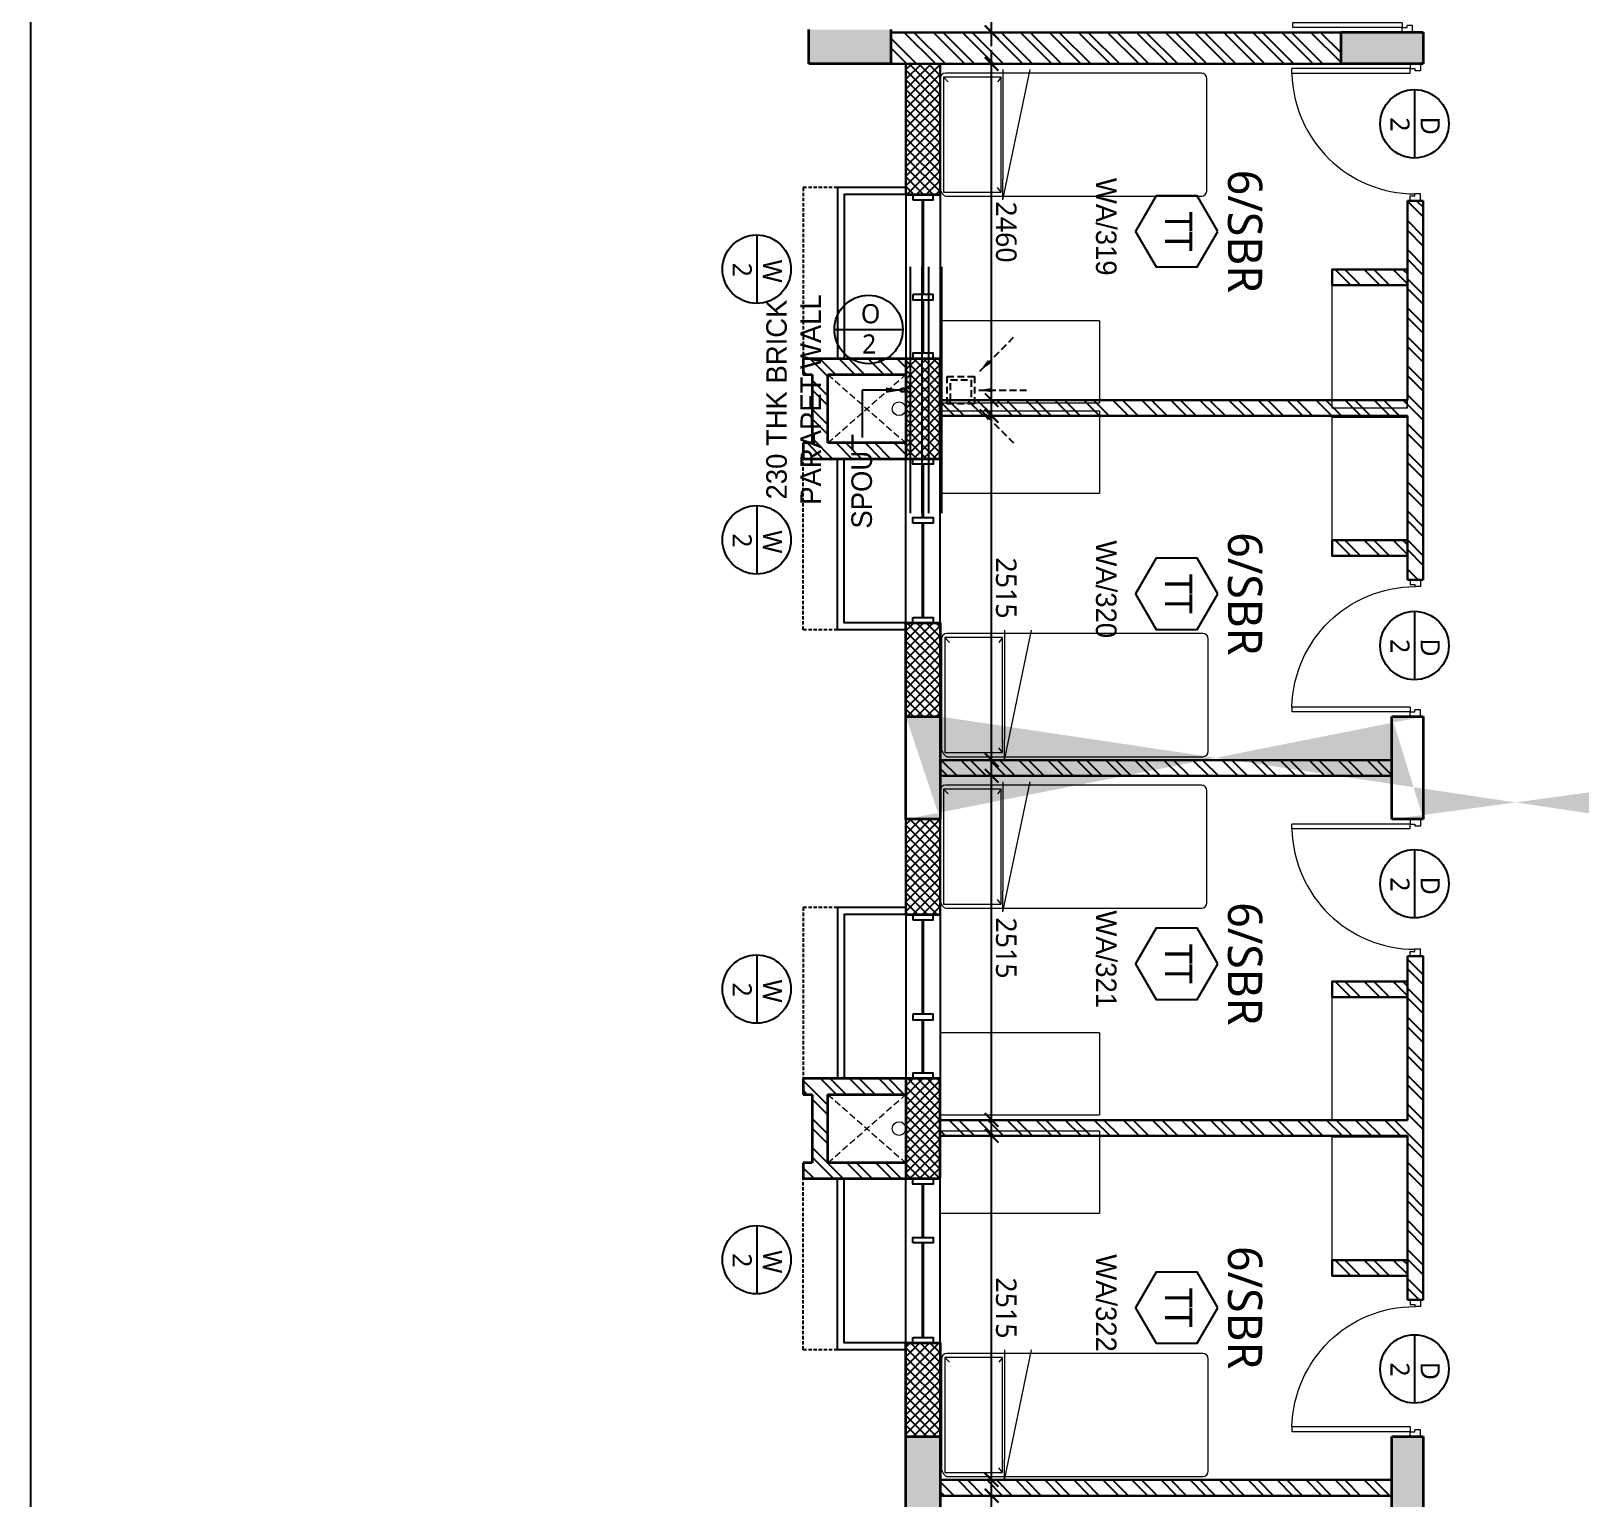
# Model space of a CAD drawing. Header units: millimetres. Extents: x -1127141 to 1597693, y -1835560 to -399335.
# Drawn here: x 1335611 to 1346928, y -528821 to -518102 of the extents above; entities that cross this region are included whole.
import ezdxf
from ezdxf.enums import TextEntityAlignment as Align

# ---------------------------------------------------------------- set-up
doc = ezdxf.new("R2010")
doc.units = ezdxf.units.MM
doc.header["$MEASUREMENT"] = 0
doc.header["$PDMODE"] = 67
for name, pattern in [('DASHED2', [0.375, 0.25, -0.125]), ('HIDDEN', [0.375, 0.25, -0.125]), ('HIDDEN2', [4.7625, 3.175, -1.5875])]:
    doc.linetypes.add(name, pattern=pattern)
for name, color, linetype in [('A-Anno Tags', 6, 'Continuous'), ('A-Elevation', 4, 'Continuous'), ('A-Wall Patt', 8, 'Continuous'), ('A-Window', 4, 'Continuous'), ('Anno_Frames', 7, 'Continuous'), ('elel', 6, 'Continuous'), ('S-Conc Patt', 9, 'Continuous')]:
    doc.layers.add(name, color=color, linetype=linetype)
for name, color, linetype, lineweight in [('A-Detail Lines', 8, 'Continuous', 25), ('A-Door', 4, 'Continuous', 9), ('A-Wall Sec', 1, 'Continuous', 30), ('Ann_TitleBlock 2', 5, 'Continuous', 25), ('Anno_Tittleblock', 5, 'Continuous', 13), ('column hatch', 12, 'Continuous', 5), ('E-CABLE TRAY', 32, 'Continuous', 18), ('frntr', 32, 'Continuous', 9), ('rwp', 231, 'Continuous', 5), ('S-Concrete', 40, 'Continuous', 30), ('shaft', 252, 'HIDDEN2', 5)]:
    doc.layers.add(name, color=color, linetype=linetype, lineweight=lineweight)
doc.styles.add('IIITD @ 100', font='trebuc.ttf', dxfattribs={"height": 210})
doc.styles.get("Standard").update_dxf_attribs({"font": 'trebuc.ttf'})
doc.styles.add('TITLE', font='swissel.ttf', dxfattribs={"height": 4.3})
doc.dimstyles.new('IIITD_WD_M @ 100', dxfattribs={"dimscale": 100, "dimtxt": 1.5, "dimasz": 1, "dimexe": 0.5, "dimexo": 0.25, "dimgap": 0.3, "dimtad": 1, "dimdec": 0, "dimrnd": 5, "dimzin": 0, "dimdsep": 46, "dimtxsty": 'Standard', "dimblk": 'ARCHTICK', "dimcen": 0.2, "dimdle": 1, "dimclrd": 256, "dimclre": 256, "dimadec": 0, "dimazin": 0, "dimtfac": 1, "dimtdec": 0, "dimtofl": 0, "dimtmove": 0, "dimatfit": 0, "dimfxl": 2, "dimfxlon": 1, "dimtolj": 1, "dimtzin": 0, "dimlwd": -1, "dimlwe": -1, "dimarcsym": 0})
pattern_1 = [(315, (1445308.527, 119140.81), (35.355339, 35.355339), []), (45, (1445308.527, 119140.81), (-35.355339, 35.355339), [])]

# ---------------------------------------------------------------- blocks, each defined once
blk = doc.blocks.new('Col Hostel Boys')
at = {"layer": 'S-Conc Patt'}
h = blk.add_hatch(color=256, dxfattribs=at)
h.paths.add_polyline_path([(288406, -75967), (288856, -75967), (288856, -76217), (288406, -76217)])
h.paths.add_polyline_path([(288406, -75667), (288856, -75667), (288856, -75917), (288406, -75917)])
h.paths.add_polyline_path([(306515, -68895), (307251, -68752), (307298, -68997), (306562, -69140)])
h.paths.add_polyline_path([(290847, -72197), (290799, -71951), (291820, -71753), (291868, -71998)])
h.paths.add_polyline_path([(303510, -69735), (303462, -69490), (304483, -69291), (304531, -69537)])
h.paths.add_polyline_path([(300344, -70351), (300296, -70105), (301317, -69907), (301365, -70152)])
h.paths.add_polyline_path([(297178, -70966), (297131, -70721), (298152, -70522), (298199, -70768)])
h.paths.add_polyline_path([(294013, -71581), (293965, -71336), (294986, -71137), (295033, -71383)])
h.paths.add_polyline_path([(301924, -61578), (301877, -61333), (302897, -61134), (302945, -61380)])
h.paths.add_polyline_path([(298759, -62193), (298711, -61948), (299732, -61750), (299779, -61995)])
h.paths.add_polyline_path([(295592, -62807), (295545, -62561), (296566, -62363), (296613, -62608)])
h.paths.add_polyline_path([(286095, -64653), (286047, -64407), (287068, -64209), (287116, -64454)])
h.paths.add_polyline_path([(289261, -64038), (289213, -63792), (290234, -63594), (290282, -63839)])
h.paths.add_polyline_path([(292427, -63422), (292379, -63177), (293400, -62978), (293448, -63224)])
h.paths.add_polyline_path([(300549, -66714), (300593, -66940), (299857, -67083), (299813, -66857)])
h.paths.add_polyline_path([(300219, -65017), (300263, -65242), (299527, -65385), (299483, -65160)])
h.paths.add_polyline_path([(294217, -67945), (294261, -68171), (293525, -68314), (293481, -68088)])
h.paths.add_polyline_path([(293887, -66247), (293931, -66473), (293195, -66616), (293151, -66390)])
h.paths.add_polyline_path([(287865, -69180), (287909, -69405), (287173, -69549), (287129, -69323)])
h.paths.add_polyline_path([(287535, -67482), (287579, -67708), (286843, -67851), (286799, -67625)])
h.paths.add_polyline_path([(310825, -66438), (310682, -65702), (310927, -65654), (311071, -66390)])
h.paths.add_polyline_path([(283908, -75917), (283158, -75917), (283158, -75667), (283908, -75667)])
h.paths.add_polyline_path([(280813, -75917), (280063, -75917), (280063, -75667), (280813, -75667)])
h.paths.add_polyline_path([(277778, -75917), (277028, -75917), (277028, -75667), (277778, -75667)])
h.paths.add_polyline_path([(306738, -65512), (306149, -65626), (306193, -65852), (306782, -65738)])
h.paths.add_polyline_path([(310231, -63380), (310088, -62644), (310333, -62597), (310476, -63333)])
h.paths.add_polyline_path([(309492, -59577), (309348, -58841), (309594, -58793), (309737, -59530)])
h.paths.add_polyline_path([(305137, -59660), (305579, -59574), (305623, -59800), (305181, -59885)])
h.paths.add_polyline_path([(305728, -62122), (305642, -61680), (305868, -61636), (305953, -62078)])
h.paths.add_polyline_path([(307471, -59664), (307385, -59223), (307611, -59179), (307697, -59621)])
h.paths.add_polyline_path([(308253, -63688), (308167, -63247), (308393, -63203), (308479, -63645)])
h.paths.add_polyline_path([(308073, -61554), (307631, -61640), (307587, -61414), (308029, -61328)])
h.paths.add_polyline_path([(306254, -63622), (306340, -64064), (306114, -64108), (306028, -63666)])
h.paths.add_polyline_path([(281757, -62758), (281021, -62901), (280973, -62655), (281709, -62512)])
h.paths.add_polyline_path([(283927, -68418), (283813, -67829), (284038, -67785), (284153, -68374)])
h.paths.add_polyline_path([(283226, -70316), (282490, -70459), (282446, -70234), (283183, -70090)])
h.paths.add_polyline_path([(283807, -63867), (283070, -64010), (283023, -63765), (283759, -63622)])
h.paths.add_polyline_path([(289544, -77987), (289544, -78196), (289656, -78385), (289562, -78465), (289473, -78538), (289314, -78287), (289314, -77987)])
h.paths.add_polyline_path([(282843, -76217), (282243, -76217), (282243, -75967), (282843, -75967)])
h.paths.add_polyline_path([(277778, -76217), (277028, -76217), (277028, -75967), (277778, -75967)])
h.paths.add_polyline_path([(285498, -75967), (286098, -75967), (286098, -76217), (285498, -76217)])
h.paths.add_polyline_path([(280813, -76217), (280063, -76217), (280063, -75967), (280813, -75967)])
h.paths.add_polyline_path([(282896, -68618), (282160, -68761), (282112, -68516), (282849, -68373)])
h.paths.add_polyline_path([(283905, -73806), (283169, -73949), (283121, -73704), (283857, -73561)])
h.paths.add_polyline_path([(283524, -62414), (282788, -62557), (282740, -62312), (283476, -62169)])
h.paths.add_polyline_path([(278215, -63446), (277479, -63589), (277431, -63344), (278167, -63201)])
h.paths.add_polyline_path([(279358, -69306), (278621, -69449), (278574, -69204), (279310, -69061)])
h.paths.add_polyline_path([(288587, -72896), (287777, -73053), (287730, -72808), (288540, -72650)])
h.paths.add_polyline_path([(277278, -69455), (277278, -70103), (277028, -70103), (277028, -69503)])
h.paths.add_polyline_path([(299093, -103107), (298343, -103107), (298343, -102857), (299093, -102857)])
h.paths.add_polyline_path([(299093, -97827), (298343, -97827), (298343, -97597), (299093, -97597)])
h.paths.add_polyline_path([(299093, -94297), (298343, -94297), (298343, -94047), (299093, -94047)])
h.paths.add_polyline_path([(299093, -99557), (298343, -99557), (298343, -99327), (299093, -99327)])
h.paths.add_polyline_path([(293833, -103107), (293083, -103107), (293083, -102857), (293833, -102857)])
h.paths.add_polyline_path([(293833, -97827), (293083, -97827), (293083, -97597), (293833, -97597)])
h.paths.add_polyline_path([(293833, -94297), (293083, -94297), (293083, -94047), (293833, -94047)])
h.paths.add_polyline_path([(293833, -99557), (293083, -99557), (293083, -99327), (293833, -99327)])
h.paths.add_polyline_path([(288573, -97827), (287823, -97827), (287823, -97597), (288573, -97597)])
h.paths.add_polyline_path([(283728, -92027), (282978, -92027), (282978, -92277), (283728, -92277)])
h.paths.add_polyline_path([(280063, -92027), (280813, -92027), (280813, -92277), (280063, -92277)])
h.paths.add_polyline_path([(277028, -92027), (277778, -92027), (277778, -92277), (277028, -92277)])
h.paths.add_polyline_path([(308478, -94297), (307878, -94297), (307878, -94047), (308478, -94047)])
h.paths.add_polyline_path([(283803, -94047), (283053, -94047), (283053, -94297), (283803, -94297)])
h.paths.add_polyline_path([(288573, -94297), (287823, -94297), (287823, -94047), (288573, -94047)])
h.paths.add_polyline_path([(304278, -94297), (303678, -94297), (303678, -94047), (304278, -94047)])
h.paths.add_polyline_path([(307878, -97597), (308478, -97597), (308478, -97827), (307878, -97827)])
h.paths.add_polyline_path([(304278, -97827), (303678, -97827), (303678, -97597), (304278, -97597)])
h.paths.add_polyline_path([(285603, -104067), (284853, -104067), (284853, -103817), (285603, -103817)])
h.paths.add_polyline_path([(277278, -99577), (277278, -98827), (277028, -98827), (277028, -99577)])
h.paths.add_polyline_path([(280198, -99577), (279448, -99577), (279448, -99327), (280198, -99327)])
h.paths.add_polyline_path([(285603, -105547), (284853, -105547), (284853, -105297), (285603, -105297)])
h.paths.add_polyline_path([(283803, -105547), (283053, -105547), (283053, -105297), (283803, -105297)])
h.paths.add_polyline_path([(283803, -99577), (283053, -99577), (283053, -99327), (283803, -99327)])
h.paths.add_polyline_path([(283803, -97827), (283053, -97827), (283053, -97597), (283803, -97597)])
h.paths.add_polyline_path([(284853, -99927), (284853, -99327), (285083, -99327), (285083, -99927)])
h.paths.add_polyline_path([(306043, -99777), (306043, -99327), (306273, -99327), (306273, -99777)])
h.paths.add_polyline_path([(303758, -99327), (304208, -99327), (304208, -99557), (303758, -99557)])
h.paths.add_polyline_path([(306043, -103817), (306043, -103367), (306273, -103367), (306273, -103817)])
h.paths.add_polyline_path([(303863, -103817), (303863, -103367), (304093, -103367), (304093, -103817)])
h.paths.add_polyline_path([(306273, -101687), (305823, -101687), (305823, -101457), (306273, -101457)])
h.paths.add_polyline_path([(303863, -101797), (303863, -101347), (304093, -101347), (304093, -101797)])
h.paths.add_polyline_path([(308063, -99927), (308063, -99327), (308293, -99327), (308293, -99927)])
h.paths.add_polyline_path([(287809, -90239), (287720, -90165), (287517, -90386), (287517, -90686), (287747, -90686), (287747, -90477), (287893, -90318)])
h.paths.add_polyline_path([(288313, -104067), (288313, -103317), (288063, -103317), (288063, -104067)])
h.paths.add_polyline_path([(308043, -103817), (308043, -103217), (308293, -103217), (308293, -103817)])
h.paths.add_polyline_path([(277028, -91727), (277778, -91727), (277778, -91977), (277028, -91977)])
h.paths.add_polyline_path([(286098, -91977), (285498, -91977), (285498, -91727), (286098, -91727)])
h.paths.add_polyline_path([(282243, -81227), (282843, -81227), (282843, -81457), (282243, -81457)])
h.paths.add_polyline_path([(282843, -91977), (282243, -91977), (282243, -91727), (282843, -91727)])
h.paths.add_polyline_path([(282243, -86487), (282843, -86487), (282843, -86717), (282243, -86717)])
h.paths.add_polyline_path([(280813, -81457), (280213, -81457), (280213, -81227), (280813, -81227)])
h.paths.add_polyline_path([(280813, -86717), (280213, -86717), (280213, -86487), (280813, -86487)])
h.paths.add_polyline_path([(280063, -91727), (280813, -91727), (280813, -91977), (280063, -91977)])
h.paths.add_polyline_path([(280198, -105547), (279448, -105547), (279448, -105297), (280198, -105297)])
h.paths.add_polyline_path([(277278, -81042), (277278, -81642), (277028, -81642), (277028, -81042)])
h.paths.add_polyline_path([(277278, -86302), (277278, -86903), (277028, -86903), (277028, -86302)])
h.paths.add_polyline_path([(286098, -81042), (286098, -81642), (285848, -81642), (285848, -81042)])
h.paths.add_polyline_path([(286098, -86302), (286098, -86902), (285848, -86902), (285848, -86302)])
h.paths.add_polyline_path([(288293, -99327), (288293, -100077), (288063, -100077), (288063, -99327)])
edge = h.paths.add_edge_path()
edge.add_line((313813, -103107), (313063, -103107))
edge.add_line((313063, -102857), (313813, -102857))
edge.add_line((313063, -103107), (313063, -102857))
edge.add_line((313813, -97827), (313063, -97827))
edge.add_line((313063, -97597), (313813, -97597))
edge.add_line((313063, -97827), (313063, -97597))
edge.add_line((313813, -94297), (313063, -94297))
edge.add_line((313063, -94047), (313813, -94047))
edge.add_line((313063, -94297), (313063, -94047))
edge.add_line((313813, -99557), (313063, -99557))
edge.add_line((313063, -99327), (313813, -99327))
edge.add_line((313063, -99557), (313063, -99327))
h.paths.add_polyline_path([(324333, -97827), (323583, -97827), (323583, -97597), (324333, -97597)])
h.paths.add_polyline_path([(324333, -94297), (323583, -94297), (323583, -94047), (324333, -94047)])
h.paths.add_polyline_path([(324093, -99327), (324093, -100077), (323863, -100077), (323863, -99327)])
h.paths.add_polyline_path([(319073, -103107), (318323, -103107), (318323, -102857), (319073, -102857)])
h.paths.add_polyline_path([(319073, -97827), (318323, -97827), (318323, -97597), (319073, -97597)])
h.paths.add_polyline_path([(319073, -94297), (318323, -94297), (318323, -94047), (319073, -94047)])
h.paths.add_polyline_path([(319073, -99557), (318323, -99557), (318323, -99327), (319073, -99327)])
h.paths.add_polyline_path([(313813, -103107), (313063, -103107), (313063, -102857), (313813, -102857)], flags=17)
h.paths.add_polyline_path([(313813, -97827), (313063, -97827), (313063, -97597), (313813, -97597)], flags=17)
h.paths.add_polyline_path([(313813, -94297), (313063, -94297), (313063, -94047), (313813, -94047)], flags=17)
h.paths.add_polyline_path([(313813, -99557), (313063, -99557), (313063, -99327), (313813, -99327)], flags=17)
h.paths.add_polyline_path([(331498, -104902), (331498, -104302), (331248, -104302), (331248, -104902)])
h.paths.add_polyline_path([(331498, -94297), (330898, -94297), (330898, -94047), (331498, -94047)])
h.paths.add_polyline_path([(327298, -94297), (326698, -94297), (326698, -94047), (327298, -94047)])
h.paths.add_polyline_path([(331498, -97827), (330898, -97827), (330898, -97597), (331498, -97597)])
h.paths.add_polyline_path([(327298, -97827), (326698, -97827), (326698, -97597), (327298, -97597)])
h.paths.add_polyline_path([(331498, -100077), (331498, -99327), (331248, -99327), (331248, -100077)])
h.paths.add_polyline_path([(326548, -104902), (327298, -104902), (327298, -104652), (326548, -104652)])
h.paths.add_polyline_path([(327298, -100077), (327298, -99327), (327068, -99327), (327068, -100077)])
h.paths.add_polyline_path([(323843, -104902), (323843, -104152), (324093, -104152), (324093, -104902)])
at = {"layer": 'S-Concrete', "lineweight": 35}
for p, q in [((308063, -99327), (308293, -99327)), ((308063, -99927), (308063, -99327)), ((308293, -99327), (308293, -99927)), ((313063, -99557), (313063, -99327)), ((313063, -99327), (313813, -99327)), ((313813, -99327), (313813, -99557)), ((318323, -99557), (318323, -99327)), ((318323, -99327), (319073, -99327)), ((313813, -99557), (313063, -99557)), ((319073, -99557), (318323, -99557)), ((308293, -99927), (308063, -99927)), ((313063, -103107), (313063, -102857)), ((313063, -102857), (313813, -102857)), ((313813, -102857), (313813, -103107)), ((318323, -103107), (318323, -102857)), ((318323, -102857), (319073, -102857)), ((313813, -103107), (313063, -103107)), ((319073, -103107), (318323, -103107)), ((308043, -103217), (308293, -103217)), ((308293, -103217), (308293, -103817)), ((308293, -103817), (308043, -103817))]:
    blk.add_line(p, q, dxfattribs=at)
blk = doc.blocks.new('ABL_Door_S - 1000 x 2100-11-3 Second Floor Lvl')
at = {"layer": 'A-Door', "color": 5}
for p, q in [((-500, 38), (-450, 38)), ((-500, -38), (-500, 38)), ((-450, 38), (-450, -3)), ((450, 38), (450, -3)), ((500, 38), (450, 38)), ((500, -38), (500, 38)), ((-500, -38), (-465, -38)), ((-465, -3), (-450, -3)), ((-465, -38), (-465, -3)), ((-430, -38), (-465, -38)), ((465, -3), (450, -3)), ((465, -38), (465, -3)), ((500, -38), (465, -38))]:
    blk.add_line(p, q, dxfattribs=at)
at = {"layer": 'A-Door', "color": 5, "lineweight": 18}
for p, q in [((-465, -38), (-465, -903)), ((-430, -38), (-430, -903)), ((-430, -903), (-465, -903))]:
    blk.add_line(p, q, dxfattribs=at)
at = {"layer": 'A-Door'}
blk.add_arc((-450, -2), 900, 271.2981, 359.9894, dxfattribs=at)
blk = doc.blocks.new('*U29')
at = {"layer": 'A-Anno Tags'}
blk.add_lwpolyline([(-250, 0), (250, 0)], dxfattribs=at)
blk.add_circle((0, 0), 250, dxfattribs=at)
at = {"layer": 'Anno_Frames', "color": 7}
for tag, rotation, p in [('ENTITY', 359.7608, (15, 185)), ('ENTITYNO', 0.1757, (4, -36))]:
    blk.add_attdef(tag, text='', height=140, rotation=rotation, dxfattribs=at).set_placement(p, align=Align.TOP_CENTER)
blk = doc.blocks.new('Room Tag with Finish')
blk.add_lwpolyline([(0, 0), (-2.6, -1.5), (-2.6, -4.5), (0, -6), (2.6, -4.5), (2.6, -1.5)], close=True)
at = {"layer": 'Anno_Frames'}
blk.add_attdef('ROOM_NAME', text='', height=2.5, dxfattribs=at).set_placement((0, 0), align=Align.BOTTOM_CENTER)
blk.add_attdef('FF', text='', height=2, dxfattribs=at).set_placement((0, -1.85), align=Align.TOP_CENTER)
blk = doc.blocks.new('W 1200')
at = {"layer": 'A-Window', "linetype": 'HIDDEN', "ltscale": 100}
for p, q in [((552588, 7900), (552588, 9150)), ((552838, 7900), (552588, 7900))]:
    blk.add_line(p, q, dxfattribs=at)
at = {"layer": 'A-Window', "color": 2, "lineweight": 40}
for p, q in [((553463, 8720), (553463, 9110)), ((553463, 7990), (553463, 8680))]:
    blk.add_line(p, q, dxfattribs=at)
at = {"layer": 'A-Window', "color": 5}
for points in [[(553338, 7900), (552838, 7900), (552838, 9150)], [(553338, 7950), (552888, 7950), (552888, 9150)]]:
    blk.add_lwpolyline(points, dxfattribs=at)
at = {"layer": 'A-Window'}
for points in [[(553338, 7950), (553338, 9150)], [(553588, 7950), (553588, 9150)], [(553388, 8680), (553388, 8720), (553538, 8720), (553538, 8680), (553388, 8680)]]:
    blk.add_lwpolyline(points, dxfattribs=at)
for points in [[(553388, 9150), (553538, 9150), (553538, 9110), (553388, 9110)], [(553388, 7990), (553538, 7990), (553538, 7950), (553388, 7950)]]:
    blk.add_lwpolyline(points, close=True, dxfattribs=at)
blk = doc.blocks.new('Door 1200')
at = {"layer": 'A-Door', "color": 5, "lineweight": 18}
for p, q in [((524084, 16182), (524084, 16132)), ((524084, 16182), (524159, 16182)), ((524084, 16132), (524124, 16132)), ((524124, 16147), (524124, 16132)), ((524159, 16147), (524124, 16147)), ((524159, 16182), (524159, 16147)), ((524159, 16147), (524557, 16147)), ((524159, 16112), (524159, 16147)), ((524159, 16112), (524557, 16112)), ((524557, 16147), (524557, 16112)), ((524159, 15052), (524159, 15017)), ((524159, 15052), (524958, 15052)), ((524958, 15017), (524958, 15052)), ((524084, 15032), (524124, 15032)), ((524084, 14982), (524084, 15032)), ((524084, 14982), (524159, 14982)), ((524124, 15017), (524124, 15032)), ((524159, 15017), (524124, 15017)), ((524159, 14982), (524159, 15017)), ((524159, 15017), (524958, 15017))]:
    blk.add_line(p, q, dxfattribs=at)
at = {"layer": 'A-Door', "lineweight": 18}
for centre, radius, start, end in [((524155, 16193), 411, 270.5695, 348.692), ((524157, 14978), 804, 5.3147, 89.8716)]:
    blk.add_arc(centre, radius, start, end, dxfattribs=at)
blk = doc.blocks.new('_ArchTick')
at = {"color": 0, "linetype": 'ByBlock', "const_width": 0.15}
blk.add_lwpolyline([(-0.5, -0.5), (0.5, 0.5)], dxfattribs=at)
blk = doc.blocks.new('*D260')
at = {"layer": 'A-Anno Tags', "transparency": 16777216}
for p, q in [((477647, -172541), (474932, -172541)), ((475032, -172741), (475032, -172491)), ((477547, -172741), (477547, -172491))]:
    blk.add_line(p, q, dxfattribs=at)
at = {"layer": 'Defpoints', "color": 0, "transparency": 16777216}
for p in [(475032, -172541), (475032, -172918), (477547, -172918)]:
    blk.add_point(p, dxfattribs=at)
at = {"layer": 'A-Anno Tags', "transparency": 16777216, "xscale": 100, "yscale": 100, "zscale": 100, "rotation": 180}
blk.add_blockref('_ArchTick', (475032, -172541), dxfattribs=at)
at = {"layer": 'A-Anno Tags', "transparency": 16777216, "xscale": 100, "yscale": 100, "zscale": 100}
blk.add_blockref('_ArchTick', (477547, -172541), dxfattribs=at)
at = {"layer": 'A-Anno Tags', "color": 0, "transparency": 16777216, "insert": (476290, -172435), "char_height": 150, "attachment_point": 5}
blk.add_mtext('\\A1;2515', dxfattribs=at)
blk = doc.blocks.new('*D261')
at = {"layer": 'A-Anno Tags', "transparency": 16777216}
for p, q in [((475017, -172541), (472302, -172541)), ((472402, -172741), (472402, -172491)), ((474917, -172741), (474917, -172491))]:
    blk.add_line(p, q, dxfattribs=at)
at = {"layer": 'Defpoints', "color": 0, "transparency": 16777216}
for p in [(472402, -172541), (472402, -172918), (474917, -172918)]:
    blk.add_point(p, dxfattribs=at)
at = {"layer": 'A-Anno Tags', "transparency": 16777216, "xscale": 100, "yscale": 100, "zscale": 100, "rotation": 180}
blk.add_blockref('_ArchTick', (472402, -172541), dxfattribs=at)
at = {"layer": 'A-Anno Tags', "transparency": 16777216, "xscale": 100, "yscale": 100, "zscale": 100}
blk.add_blockref('_ArchTick', (474917, -172541), dxfattribs=at)
at = {"layer": 'A-Anno Tags', "color": 0, "transparency": 16777216, "insert": (473660, -172435), "char_height": 150, "attachment_point": 5}
blk.add_mtext('\\A1;2515', dxfattribs=at)
blk = doc.blocks.new('*D262')
at = {"layer": 'A-Anno Tags', "transparency": 16777216}
for p, q in [((472387, -172541), (469672, -172541)), ((469772, -172741), (469772, -172491)), ((472287, -172741), (472287, -172491))]:
    blk.add_line(p, q, dxfattribs=at)
at = {"layer": 'Defpoints', "color": 0, "transparency": 16777216}
for p in [(469772, -172541), (469772, -172918), (472287, -172918)]:
    blk.add_point(p, dxfattribs=at)
at = {"layer": 'A-Anno Tags', "transparency": 16777216, "xscale": 100, "yscale": 100, "zscale": 100, "rotation": 180}
blk.add_blockref('_ArchTick', (469772, -172541), dxfattribs=at)
at = {"layer": 'A-Anno Tags', "transparency": 16777216, "xscale": 100, "yscale": 100, "zscale": 100}
blk.add_blockref('_ArchTick', (472287, -172541), dxfattribs=at)
at = {"layer": 'A-Anno Tags', "color": 0, "transparency": 16777216, "insert": (471030, -172435), "char_height": 150, "attachment_point": 5}
blk.add_mtext('\\A1;2515', dxfattribs=at)
blk = doc.blocks.new('*D263')
at = {"layer": 'A-Anno Tags', "transparency": 16777216}
for p, q in [((469757, -172541), (467042, -172541)), ((467142, -172741), (467142, -172491)), ((469657, -172741), (469657, -172491))]:
    blk.add_line(p, q, dxfattribs=at)
at = {"layer": 'Defpoints', "color": 0, "transparency": 16777216}
for p in [(467142, -172541), (467142, -172918), (469657, -172918)]:
    blk.add_point(p, dxfattribs=at)
at = {"layer": 'A-Anno Tags', "transparency": 16777216, "xscale": 100, "yscale": 100, "zscale": 100, "rotation": 180}
blk.add_blockref('_ArchTick', (467142, -172541), dxfattribs=at)
at = {"layer": 'A-Anno Tags', "transparency": 16777216, "xscale": 100, "yscale": 100, "zscale": 100}
blk.add_blockref('_ArchTick', (469657, -172541), dxfattribs=at)
at = {"layer": 'A-Anno Tags', "color": 0, "transparency": 16777216, "insert": (468400, -172435), "char_height": 150, "attachment_point": 5}
blk.add_mtext('\\A1;2515', dxfattribs=at)
blk = doc.blocks.new('*D264')
at = {"layer": 'A-Anno Tags', "transparency": 16777216}
for p, q in [((467127, -172541), (464470, -172541)), ((464570, -172741), (464570, -172491)), ((467027, -172741), (467027, -172491))]:
    blk.add_line(p, q, dxfattribs=at)
at = {"layer": 'Defpoints', "color": 0, "transparency": 16777216}
for p in [(464570, -172541), (464570, -172918), (467027, -172918)]:
    blk.add_point(p, dxfattribs=at)
at = {"layer": 'A-Anno Tags', "transparency": 16777216, "xscale": 100, "yscale": 100, "zscale": 100, "rotation": 180}
blk.add_blockref('_ArchTick', (464570, -172541), dxfattribs=at)
at = {"layer": 'A-Anno Tags', "transparency": 16777216, "xscale": 100, "yscale": 100, "zscale": 100}
blk.add_blockref('_ArchTick', (467027, -172541), dxfattribs=at)
at = {"layer": 'A-Anno Tags', "color": 0, "transparency": 16777216, "insert": (465799, -172435), "char_height": 150, "attachment_point": 5}
blk.add_mtext('\\A1;2460', dxfattribs=at)
blk = doc.blocks.new('*D265')
at = {"layer": 'A-Anno Tags', "transparency": 16777216}
for p, q in [((464440, -172541), (462450, -172541)), ((462550, -172741), (462550, -172491)), ((464340, -172741), (464340, -172491))]:
    blk.add_line(p, q, dxfattribs=at)
at = {"layer": 'Defpoints', "color": 0, "transparency": 16777216}
for p in [(462550, -172541), (462550, -173277), (464340, -173277)]:
    blk.add_point(p, dxfattribs=at)
at = {"layer": 'A-Anno Tags', "transparency": 16777216, "xscale": 100, "yscale": 100, "zscale": 100, "rotation": 180}
blk.add_blockref('_ArchTick', (462550, -172541), dxfattribs=at)
at = {"layer": 'A-Anno Tags', "transparency": 16777216, "xscale": 100, "yscale": 100, "zscale": 100}
blk.add_blockref('_ArchTick', (464340, -172541), dxfattribs=at)
at = {"layer": 'A-Anno Tags', "color": 0, "transparency": 16777216, "insert": (463445, -172435), "char_height": 150, "attachment_point": 5}
blk.add_mtext('\\A1;1790', dxfattribs=at)
blk = doc.blocks.new('*U377')
at = {"layer": 'A-Anno Tags'}
blk.add_lwpolyline([(-250, 0), (250, 0)], dxfattribs=at)
blk.add_circle((0, 0), 250, dxfattribs=at)
at = {"layer": 'Anno_Frames', "color": 7}
for tag, rotation, p in [('ENTITY', 359.7608, (15, 185)), ('ENTITYNO', 0.1757, (4, -36))]:
    blk.add_attdef(tag, text='', height=140, rotation=rotation, dxfattribs=at).set_placement(p, align=Align.TOP_CENTER)
blk = doc.blocks.new('bed')
at = {"layer": 'frntr'}
for p, q in [((269533, -306887), (268713, -306887)), ((268673, -306927), (268673, -308179)), ((269573, -308377), (269573, -306927)), ((269598, -308377), (268648, -308179)), ((268673, -308179), (268673, -308377)), ((268648, -308377), (269448, -308377)), ((268673, -308377), (268673, -308797)), ((269543, -308391), (268703, -308391)), ((268703, -308391), (268703, -308811)), ((268703, -308391), (268738, -308417)), ((269598, -308377), (269448, -308377)), ((269543, -308391), (269508, -308417)), ((269543, -308811), (269543, -308391)), ((269573, -308797), (269573, -308377)), ((268703, -308811), (268738, -308777)), ((268703, -308811), (269543, -308811)), ((268713, -308837), (269510, -308837))]:
    blk.add_line(p, q, dxfattribs=at)
for centre, radius, start, end in [((268713, -306927), 40, 90, 180), ((269533, -306927), 40, 0, 90), ((268713, -308797), 40, 180, 270), ((269506, -308762), 75.2, 267.3338, 332.1559)]:
    blk.add_arc(centre, radius, start, end, dxfattribs=at)
blk = doc.blocks.new('wardrobe')
at = {"layer": 'frntr'}
for p, q in [((266249, -309334), (266799, -309334)), ((266249, -310234), (266249, -309334)), ((266799, -310234), (266799, -309334)), ((266799, -309334), (266799, -310234)), ((266799, -310234), (266249, -310234))]:
    blk.add_line(p, q, dxfattribs=at)
blk = doc.blocks.new('table')
at = {"layer": 'frntr'}
for p, q in [((268968, -309087), (269568, -309087)), ((268968, -309087), (268968, -310253)), ((269568, -310255), (269568, -309087)), ((268968, -310253), (269568, -310253))]:
    blk.add_line(p, q, dxfattribs=at)
blk = doc.blocks.new('aaa')
at = {"layer": 'frntr', "rotation": 90}
blk.add_blockref('wardrobe', (-40627, -573636), dxfattribs=at)
at = {"layer": 'frntr'}
for name, p in [('bed', (-1515, -1414)), ('table', (0, 0))]:
    blk.add_blockref(name, p, dxfattribs=at)
blk = doc.blocks.new('bbbb')
at = {"layer": 'frntr', "rotation": 90}
blk.add_blockref('wardrobe', (-39613, -573636), dxfattribs=at)
at = {"layer": 'frntr'}
for name, p in [('bed', (2630, -1404)), ('table', (710, 0))]:
    blk.add_blockref(name, p, dxfattribs=at)
blk = doc.blocks.new('IIITD WD A1- L Format Library')
at = {"layer": 'Anno_Tittleblock', "color": 5}
blk.add_lwpolyline([(0, -7.57), (775, -7.57), (775, 573.91), (0, 573.91)], close=True, dxfattribs=at)
at = {"style": 'TITLE'}
for tag, p, height in [('PROJECT NAME 1', (779.17, 137.4), 2.98), ('PROJECT NAME 2', (779.17, 132.23), 2.98), ('PROJECT_NAME_3', (779.17, 127.37), 2.98), ('1:100@A1', (818.06, 91.92), 2.25), ('A-2.03', (844.81, 84.28), 4), ('03.04.11', (821.96, 84.64), 2.25), ('A', (858.85, 75.94), 3.66), ('AC', (827.5, 76.14), 2.25)]:
    blk.add_attdef(tag, p, '', height=height, dxfattribs=at)
for p in [(780.3, 113.01), (780.3, 106.37)]:
    blk.add_attdef('FIRST FLOOR PLAN', text='', height=3.39, dxfattribs=at).set_placement(p, align=Align.TOP_LEFT)
blk = doc.blocks.new('half leg')
at = {"layer": 'A-Anno Tags'}
for base, p1, p2, picture, middle in [((462549.8, -172541.4), (464339.8, -173276.9), (462549.8, -173276.9), '*D265', (463444.8, -172434.8)), ((464569.7935, -172541.4003), (467027.29351, -172917.5714), (464569.7935, -172917.5714), '*D264', (465798.5435, -172434.83464)), ((467142.3, -172541.4), (469657.3, -172917.6), (467142.3, -172917.6), '*D263', (468399.8, -172435.1)), ((469772.3, -172541.4), (472287.3, -172917.6), (469772.3, -172917.6), '*D262', (471029.8, -172435.1)), ((472402.3, -172541.4), (474917.3, -172917.6), (472402.3, -172917.6), '*D261', (473659.8, -172435.1)), ((475032.3, -172541.4), (477547.3, -172917.6), (475032.3, -172917.6), '*D260', (476289.8, -172435.1))]:
    dim = blk.add_linear_dim(base=base, p1=p1, p2=p2, dimstyle='IIITD_WD_M @ 100', dxfattribs=at)
    dim.commit()
    dim.dimension.update_dxf_attribs({"geometry": picture, "text_midpoint": middle})

msp = doc.modelspace()

# ---------------------------------------------------------------- hatches: boundary and pattern name
at = {"layer": 'A-Wall Patt'}
h = msp.add_hatch(dxfattribs=at)
h.set_pattern_fill('ANSI32', color=256, scale=400, style=0)
h.set_pattern_definition([(315, (1344242.5, -523474.27), (106.066, 106.066), []), (315, (1344242.5, -523544.98), (106.066, 106.066), [])])
h.paths.add_polyline_path([(1341893.3, -518341.7), (1345182.6, -518341.7), (1345182.6, -518111.7), (1345320.1, -518111.7), (1345320.1, -518111.7), (1341893.3, -518111.7)])
h = msp.add_hatch(dxfattribs=at)
h.set_pattern_fill('ANSI32', color=256, scale=400, style=0)
h.set_pattern_definition([(315, (1515170.19, 119232.96), (106.066017, 106.066017), []), (315, (1515170.19, 119162.25), (106.066017, 106.066017), [])])
h.paths.add_polyline_path([(1342002.6, -521111.7), (1341432.6, -521111.7), (1341432.6, -520611.7), (1342002.6, -520611.7)], flags=16)
h.paths.add_polyline_path([(1342252.7, -518341.7), (1342252.7, -518456.7), (1342252.6, -518456.7), (1342252.6, -518341.7)])
h.paths.add_polyline_path([(1342252.7, -523256.7), (1342252.7, -523429.2), (1342252.6, -523429.2), (1342252.6, -523256.7)])
h.paths.add_polyline_path([(1342002.7, -521226.7), (1342002.6, -520496.7), (1341252.6, -520496.7), (1341252.6, -520611.7), (1341317.6, -520611.7), (1341317.6, -521111.7), (1341252.6, -521111.7), (1341252.6, -521226.7)])
h.paths.add_polyline_path([(1342252.7, -520799.2), (1342252.7, -520914.2), (1342252.6, -520914.2), (1345667.6, -520914.2), (1345667.6, -522111.7), (1345782.6, -522111.7), (1345782.6, -519341.7), (1345667.6, -519341.7), (1345667.6, -520799.2)])
h = msp.add_hatch(dxfattribs=at)
h.set_pattern_fill('ANSI37', color=256, scale=400, style=0)
h.set_pattern_definition(pattern_1)
h.paths.add_polyline_path([(1342252.6, -519296.7), (1342252.6, -518341.7), (1342002.6, -518341.7), (1342002.6, -519296.7)])
h.paths.add_polyline_path([(1342252.7, -521226.7), (1342252.6, -520496.7), (1342002.6, -520496.7), (1342002.7, -521226.7)])
h.paths.add_polyline_path([(1342252.6, -523111.7), (1342252.6, -522426.7), (1342002.6, -522426.7), (1342002.6, -523111.7)])
h.paths.add_polyline_path([(1342252.6, -524556.7), (1342252.6, -523861.7), (1342002.6, -523861.7), (1342002.6, -524556.7)])
h = msp.add_hatch(dxfattribs=at)
h.set_pattern_fill('ANSI32', color=256, scale=400, angle=-90, style=0)
h.set_pattern_definition([(315, (1668102.08, 776678.37), (106.066017, 106.066017), []), (315, (1668102.08, 776607.66), (106.066017, 106.066017), [])])
h.paths.add_polyline_path([(1345666.3, -519959), (1345666.3, -519844), (1345116.6, -519844), (1345116.6, -519959)])
h = msp.add_hatch(dxfattribs=at)
h.set_pattern_fill('ANSI32', color=256, scale=400, angle=-90, style=0)
h.set_pattern_definition([(315, (1668102.08, 774700.07), (106.066017, 106.066017), []), (315, (1668102.08, 774629.36), (106.066017, 106.066017), [])])
h.paths.add_polyline_path([(1345666.3, -521937.3), (1345666.3, -521822.3), (1345116.6, -521822.3), (1345116.6, -521937.3)])
h = msp.add_hatch(dxfattribs=at)
h.set_pattern_fill('ANSI32', color=256, scale=400, style=0)
h.set_pattern_definition([(315, (1445109.93, -290048.31), (106.06602, 106.06602), []), (315, (1445109.93, -290119.02), (106.06602, 106.06602), [])])
h.paths.add_polyline_path([(1345552.6, -523544.2), (1345552.6, -523429.2), (1342252.6, -523429.2), (1342252.6, -523544.2)])
h = msp.add_hatch(dxfattribs=at)
h.set_pattern_fill('ANSI32', color=256, scale=400, style=0)
h.set_pattern_definition([(315, (1445109.93, -295308.31), (106.06602, 106.06602), []), (315, (1445109.93, -295379.02), (106.06602, 106.06602), [])])
h.paths.add_polyline_path([(1342002.6, -526371.7), (1341432.6, -526371.7), (1341432.6, -525871.7), (1342002.6, -525871.7)], flags=16)
h.paths.add_polyline_path([(1342252.7, -523601.7), (1342252.7, -523716.7), (1342252.6, -523716.7), (1342252.6, -523601.7)])
h.paths.add_polyline_path([(1342252.7, -528516.7), (1342252.7, -528689.2), (1342252.6, -528689.2), (1342252.6, -528516.7)])
h.paths.add_polyline_path([(1342252.6, -526059.2), (1342252.6, -526174.2), (1345667.6, -526174.2), (1345667.6, -527371.7), (1345782.6, -527371.7), (1345782.6, -524861.7), (1345667.6, -524861.7), (1345667.6, -526059.2)])
h.paths.add_polyline_path([(1342002.6, -526486.7), (1342002.6, -525756.7), (1341252.6, -525756.7), (1341252.6, -525871.7), (1341317.6, -525871.7), (1341317.6, -526371.7), (1341252.6, -526371.7), (1341252.6, -526486.7)])
h = msp.add_hatch(dxfattribs=at)
h.set_pattern_fill('ANSI32', color=256, scale=400, angle=-90, style=0)
h.set_pattern_definition([(315, (1668102.08, 771475.87), (106.066017, 106.066017), []), (315, (1668102.08, 771405.16), (106.066017, 106.066017), [])])
h.paths.add_polyline_path([(1345666.3, -525161.5), (1345666.3, -525046.5), (1345116.6, -525046.5), (1345116.6, -525161.5)])
h = msp.add_hatch(dxfattribs=at)
h.set_pattern_fill('ANSI37', color=256, scale=400, style=0)
h.set_pattern_definition(pattern_1)
h.paths.add_polyline_path([(1342252.6, -526486.7), (1342252.6, -525756.7), (1342002.6, -525756.7), (1342002.6, -526486.7)])
h.paths.add_polyline_path([(1342252.6, -528371.7), (1342252.6, -527686.7), (1342002.6, -527686.7), (1342002.6, -528371.7)])
h.paths.add_polyline_path([(1342252.6, -529816.7), (1342252.6, -529121.7), (1342002.6, -529121.7), (1342002.6, -529816.7)])
h.paths.add_polyline_path([(1342252.6, -531746.7), (1342252.6, -531016.7), (1342002.6, -531016.7), (1342002.6, -531746.7)])
h.paths.add_polyline_path([(1342252.6, -534141.7), (1342252.6, -532946.7), (1342002.6, -532946.7), (1342002.6, -533891.7), (1340957.6, -533891.7), (1340957.6, -534141.7)])
h = msp.add_hatch(dxfattribs=at)
h.set_pattern_fill('ANSI32', color=256, scale=400, angle=-90, style=0)
h.set_pattern_definition([(315, (1668102.08, 769440.07), (106.066017, 106.066017), []), (315, (1668102.08, 769369.36), (106.066017, 106.066017), [])])
h.paths.add_polyline_path([(1345666.3, -527197.3), (1345666.3, -527082.3), (1345116.6, -527082.3), (1345116.6, -527197.3)])
h = msp.add_hatch(dxfattribs=at)
h.set_pattern_fill('ANSI32', color=256, scale=400, style=0)
h.set_pattern_definition([(315, (1445109.93, -290026.43), (106.06602, 106.06602), []), (315, (1445109.93, -290097.14), (106.06602, 106.06602), [])])
h.paths.add_polyline_path([(1345552.6, -528804.2), (1345552.6, -528689.2), (1342252.6, -528689.2), (1342252.6, -528804.2)])

# ---------------------------------------------------------------- linework, layer by layer
at = {"layer": 'A-Anno Tags'}
for p, q in [((1342034.2, -520714.1), (1341977.7, -520714.1)), ((1342034.2, -520738.1), (1341977.7, -520738.1))]:
    msp.add_line(p, q, dxfattribs=at)
msp.add_ellipse((1341977.7, -520726.1), major_axis=(17.7, 0), ratio=0.6779007, dxfattribs=at)
at = {"layer": 'A-Detail Lines', "linetype": 'DASHED2', "ltscale": 200}
for points in [[(1342303.7, -520826.1), (1342303.7, -520626.1), (1342503.7, -520626.1), (1342503.7, -520826.1)], [(1342328.7, -520801.1), (1342328.7, -520651.1), (1342478.7, -520651.1), (1342478.7, -520801.1)]]:
    msp.add_lwpolyline(points, close=True, dxfattribs=at)
at = {"layer": 'A-Elevation'}
for p, q in [((1342034.2, -519826.1), (1342034.2, -521626.1)), ((1342264.2, -519826.1), (1342264.2, -521626.1))]:
    msp.add_line(p, q, dxfattribs=at)
at = {"layer": 'A-Wall Patt'}
msp.add_lwpolyline([(1391362.5, -478259.6), (1391362.5, -552566.2), (1335611.2, -552566.2), (1335611.2, -478259.6)], close=True, dxfattribs=at)
at = {"layer": 'A-Wall Sec'}
for p, q in [((1345182.6, -518111.7), (1341893.3, -518111.7)), ((1345182.6, -518341.7), (1341893.3, -518341.7)), ((1342002.6, -519296.7), (1342002.6, -518341.7)), ((1342252.6, -519296.7), (1342252.6, -518341.7)), ((1345667.6, -520799.2), (1345667.6, -519341.7)), ((1345782.6, -519341.7), (1345667.6, -519341.7)), ((1345782.6, -522111.7), (1345782.6, -519341.7)), ((1342252.6, -520799.2), (1345667.6, -520799.2)), ((1342252.6, -520914.2), (1345667.6, -520914.2)), ((1345667.6, -522111.7), (1345667.6, -520914.2)), ((1345782.6, -522111.7), (1345667.6, -522111.7)), ((1342252.6, -523429.2), (1345552.6, -523429.2)), ((1345552.6, -523429.2), (1345552.6, -523544.2)), ((1342252.6, -523544.2), (1345552.6, -523544.2)), ((1342002.6, -524556.7), (1342002.6, -523861.7)), ((1342252.6, -524556.7), (1342252.6, -523861.7)), ((1345667.6, -526059.2), (1345667.6, -524861.7)), ((1345782.6, -524861.7), (1345667.6, -524861.7)), ((1345782.6, -527371.7), (1345782.6, -524861.7)), ((1342252.6, -526059.2), (1345667.6, -526059.2)), ((1342252.6, -526174.2), (1345667.6, -526174.2)), ((1345667.6, -527371.7), (1345667.6, -526174.2)), ((1345782.6, -527371.7), (1345667.6, -527371.7)), ((1345552.6, -528689.2), (1342252.6, -528689.2)), ((1345552.6, -528804.2), (1342252.6, -528804.2))]:
    msp.add_line(p, q, dxfattribs=at)
at = {"layer": 'A-Wall Sec', "lineweight": 35}
for p, q in [((1342002.6, -519296.7), (1342252.6, -519296.7)), ((1342252.6, -520496.7), (1341252.6, -520496.7)), ((1341252.6, -520496.7), (1341252.6, -520611.7)), ((1342002.6, -520496.7), (1342002.7, -521226.7)), ((1342252.6, -521226.7), (1342252.6, -520496.7)), ((1341252.6, -520611.7), (1341317.6, -520611.7)), ((1341317.6, -520611.7), (1341317.6, -521111.7)), ((1341432.6, -520611.7), (1342002.6, -520611.7)), ((1341432.6, -521111.7), (1341432.6, -520611.7)), ((1341317.6, -521111.7), (1341252.6, -521111.7)), ((1341252.6, -521111.7), (1341252.6, -521226.7)), ((1342002.6, -521111.7), (1341432.6, -521111.7)), ((1341252.6, -521226.7), (1342252.6, -521226.7)), ((1342002.6, -522426.7), (1342252.6, -522426.7)), ((1342002.6, -524556.7), (1342252.6, -524556.7)), ((1342252.6, -525756.7), (1341252.6, -525756.7)), ((1341252.6, -525756.7), (1341252.6, -525871.7)), ((1342002.6, -525756.7), (1342002.6, -526486.7)), ((1342252.6, -526486.7), (1342252.6, -525756.7)), ((1341252.6, -525871.7), (1341317.6, -525871.7)), ((1341317.6, -525871.7), (1341317.6, -526371.7)), ((1341432.6, -525871.7), (1342002.6, -525871.7)), ((1341432.6, -526371.7), (1341432.6, -525871.7)), ((1341317.6, -526371.7), (1341252.6, -526371.7)), ((1341252.6, -526371.7), (1341252.6, -526486.7)), ((1342002.6, -526371.7), (1341432.6, -526371.7)), ((1341252.6, -526486.7), (1342252.6, -526486.7)), ((1342002.6, -528371.7), (1342002.6, -527686.7)), ((1342002.6, -527686.7), (1342252.6, -527686.7)), ((1342252.6, -527686.7), (1342252.6, -528371.7))]:
    msp.add_line(p, q, dxfattribs=at)
at = {"layer": 'A-Wall Sec'}
for points in [[(1345666.3, -519844), (1345666.3, -519959), (1345116.4, -519959), (1345116.4, -519844)], [(1345666.3, -521822.3), (1345666.3, -521937.3), (1345116.4, -521937.3), (1345116.4, -521822.3)], [(1345666.3, -525046.5), (1345666.3, -525161.5), (1345116.4, -525161.5), (1345116.4, -525046.5)], [(1345666.3, -527082.3), (1345666.3, -527197.3), (1345116.4, -527197.3), (1345116.4, -527082.3)]]:
    msp.add_lwpolyline(points, close=True, dxfattribs=at)
at = {"layer": 'A-Wall Sec', "lineweight": 35}
for points in [[(1342002.6, -523111.7), (1342002.6, -522426.7)], [(1342252.6, -522426.7), (1342252.6, -523111.7)]]:
    msp.add_lwpolyline(points, dxfattribs=at)
at = {"layer": 'elel'}
for p, q in [((1342119.2, -519826.1), (1342119.2, -521626.1)), ((1342169.2, -519826.1), (1342169.2, -521626.1))]:
    msp.add_line(p, q, dxfattribs=at)
at = {"layer": 'rwp'}
for centre in [(1341952.6, -520861.7), (1341952.6, -526121.7)]:
    msp.add_circle(centre, 50, dxfattribs=at)
at = {"layer": 'shaft', "ltscale": 15}
for p, q in [((1341432.6, -520611.7), (1342002.6, -521111.7)), ((1341432.6, -521111.7), (1342002.6, -520611.7)), ((1341432.6, -525871.7), (1342002.6, -526371.7)), ((1341432.6, -526371.7), (1342002.6, -525871.7))]:
    msp.add_line(p, q, dxfattribs=at)

# ---------------------------------------------------------------- block references
at = {"layer": 'A-Anno Tags', "rotation": 270.0000000000001}
msp.add_blockref('half leg', (1515170.2, -53771.9), dxfattribs=at)
at = {"layer": 'A-Anno Tags', "xscale": 100, "yscale": 100, "zscale": 100, "rotation": 270.0000000000001}
for p in [(1344280.8, -519566.2), (1344280.8, -522214.9), (1344280.8, -524918.2), (1344280.8, -527430.4)]:
    msp.add_blockref('Room Tag with Finish', p, dxfattribs=at).add_auto_attribs({'ROOM_NAME': '6/SBR', 'FF': 'TT'})
at = {"layer": 'A-Door', "rotation": 270.0000000000001}
for p in [(1345725.1, -518841.7), (1345725.1, -524361.7)]:
    msp.add_blockref('ABL_Door_S - 1000 x 2100-11-3 Second Floor Lvl', p, dxfattribs=at)
at = {"layer": 'A-Door', "xscale": -1, "rotation": 270.0000000000001}
for p in [(1345725.1, -522611.7), (1345725.1, -527871.7)]:
    msp.add_blockref('ABL_Door_S - 1000 x 2100-11-3 Second Floor Lvl', p, dxfattribs=at)
at = {"layer": 'Ann_TitleBlock 2', "xscale": 95.87942333735619, "yscale": 95.87942333735619, "zscale": 95.87942333735619, "rotation": 269.9999999999998}
msp.add_blockref('IIITD WD A1- L Format Library', (1336336.5, -478259.6), dxfattribs=at)
at = {"layer": 'Anno_Frames', "rotation": 270.0000000000001}
for p, values in [((1345718.4, -518779.8), {'ENTITY': 'D', 'ENTITYNO': '2'}), ((1340912.9, -519842.1), {'ENTITY': 'W', 'ENTITYNO': '2'}), ((1340912.9, -521819.8), {'ENTITY': 'W', 'ENTITYNO': '2'}), ((1345718.4, -522592.1), {'ENTITY': 'D', 'ENTITYNO': '2'}), ((1345718.4, -524332.7), {'ENTITY': 'D', 'ENTITYNO': '2'}), ((1340912.9, -525102.1), {'ENTITY': 'W', 'ENTITYNO': '2'}), ((1340912.9, -527079.8), {'ENTITY': 'W', 'ENTITYNO': '2'}), ((1345718.4, -527877.4), {'ENTITY': 'D', 'ENTITYNO': '2'})]:
    msp.add_blockref('*U29', p, dxfattribs=at).add_auto_attribs(values)
at = {"layer": 'Anno_Frames'}
msp.add_blockref('*U377', (1341730.5, -520282.6), dxfattribs=at).add_auto_attribs({'ENTITY': 'O', 'ENTITYNO': '2'})
at = {"layer": 'column hatch', "xscale": -1}
for name, p, rotation in [('Door 1200', (1869787.7, -533124.9), 359.9966234986503), ('W 1200', (788664.8, -511346.4), 180), ('W 1200', (788664.8, -516606.4), 180)]:
    msp.add_blockref(name, p, dxfattribs=dict(at, rotation=rotation))
at = {"layer": 'column hatch'}
for p in [(788664.8, -530377), (788664.8, -535637)]:
    msp.add_blockref('W 1200', p, dxfattribs=at)
at = {"layer": 'E-CABLE TRAY', "rotation": 270.0000000000001}
for name, p in [('aaa', (1652503.1, -251251.3)), ('bbbb', (1652503.1, -251201.3)), ('aaa', (1652503.1, -256453.8)), ('bbbb', (1652503.1, -256461.3))]:
    msp.add_blockref(name, p, dxfattribs=at)
at = {"layer": 'S-Concrete', "rotation": 270.0000000000001}
msp.add_blockref('Col Hostel Boys', (1445109.9, -210048.3), dxfattribs=at)

# ---------------------------------------------------------------- texts
at = {"layer": 'A-Anno Tags', "char_height": 150, "attachment_point": 5, "style": 'IIITD @ 100'}
for s, insert, width, rotation in [('{\\fCentury Gothic|b0|i0|c0|p34;WA/319}', (1343465.5, -519532), 739.56, 270), ('{\\fCentury Gothic|b0|i0|c0|p34;230 THK BRICK\\PPARAPET WALL}', (1341182.9, -520794.6), 4089.554, 90), ('{\\fCentury Gothic|b0|i0|c0|p34;SPOUT}', (1341680.9, -521392.4), 4089.554, 90), ('{\\fCentury Gothic|b0|i0|c0|p34;WA/320}', (1343465.5, -522180.7), 739.56, 270), ('{\\fCentury Gothic|b0|i0|c0|p34;WA/321}', (1343465.5, -524884), 739.56, 270), ('{\\fCentury Gothic|b0|i0|c0|p34;WA/322}', (1343465.5, -527396.2), 739.56, 270)]:
    msp.add_mtext(s, dxfattribs=dict(at, insert=insert, width=width, rotation=rotation))

# ---------------------------------------------------------------- leaders
at = {"layer": 'A-Anno Tags'}
msp.add_leader([(1341977.7, -520726.1), (1341683, -520726.1), (1341683, -521072.8)], dimstyle='IIITD_WD_M @ 100', override={"dimasz": 1.2, "dimclrd": 256, "dimfxl": 0.18}, dxfattribs=at)
at = {"layer": 'A-Detail Lines', "linetype": 'DASHED2', "ltscale": 200}
for points in [[(1342542.3, -520587.6), (1342790.8, -520339)], [(1342535, -520726.1), (1342886.5, -520726.1)], [(1342542.3, -520864.7), (1342790.8, -521113.2)]]:
    msp.add_leader(points, dimstyle='IIITD_WD_M @ 100', override={"dimfxl": 2}, dxfattribs=at)

doc.saveas('drawing.dxf')
